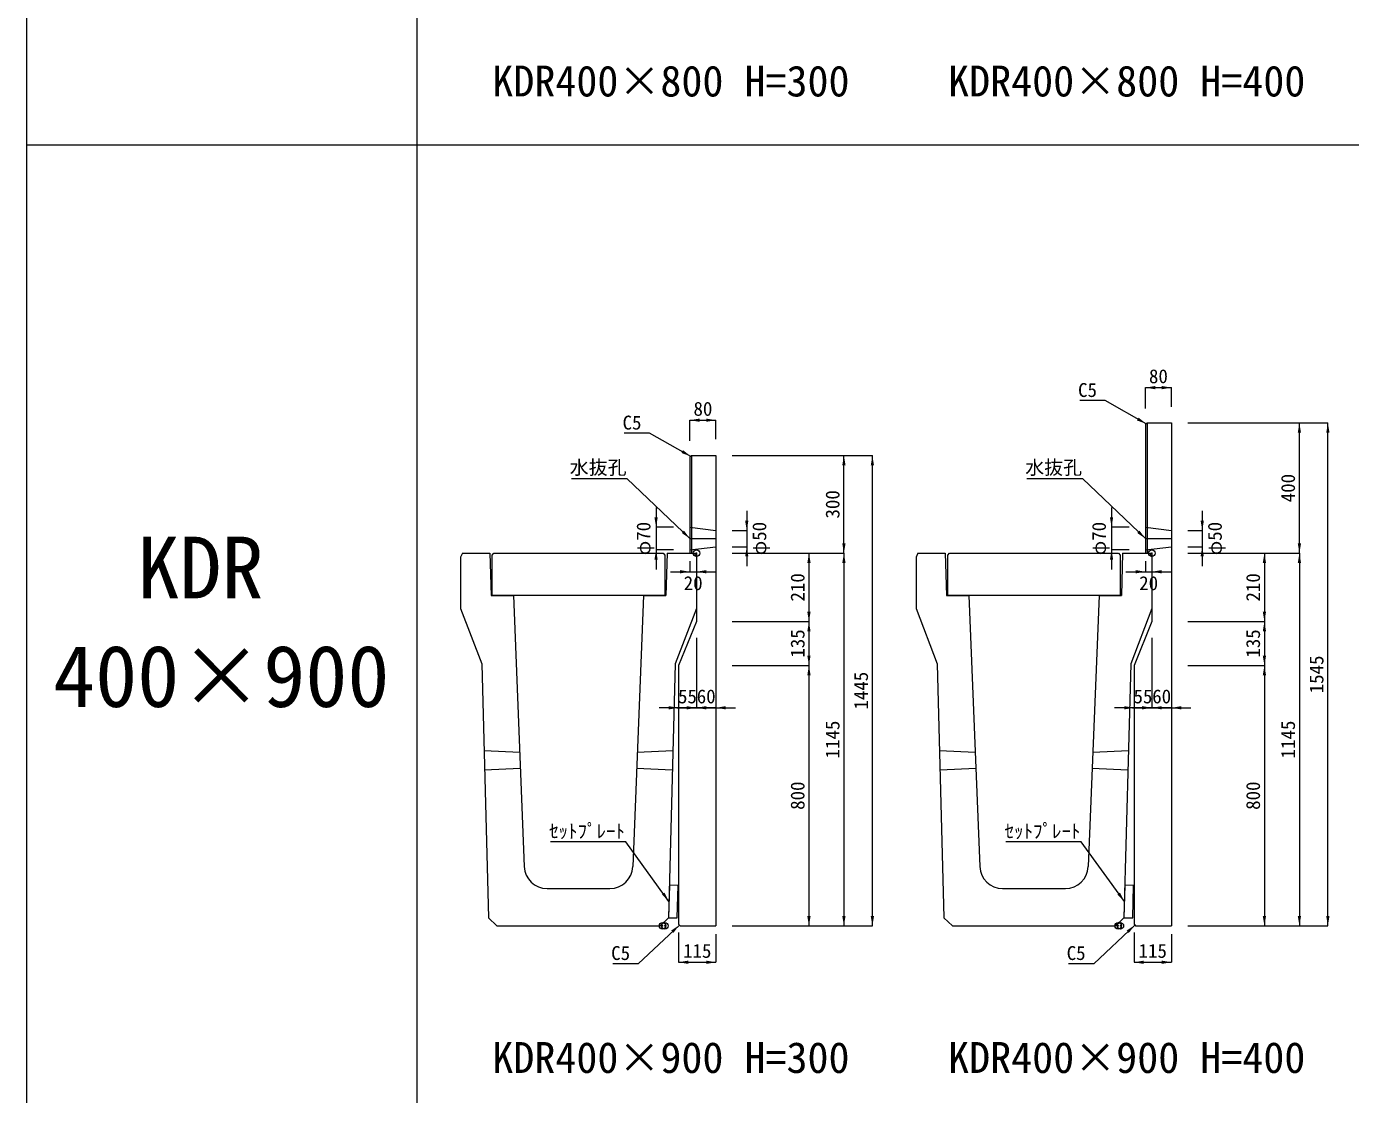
# Model space of a CAD drawing. Units: millimetres at full size, sheet at 1:40. Extents: x 172874 to 199766, y 869448 to 902797.
# Drawn here: x 187274 to 191344, y 872631 to 875912 of the extents above; entities that cross this region are included whole.
import ezdxf
from ezdxf.enums import TextEntityAlignment as Align

# ---------------------------------------------------------------- set-up
doc = ezdxf.new("R2010")
doc.units = ezdxf.units.MM
doc.header["$LTSCALE"] = 40
doc.header["$PDMODE"] = 32
doc.header["$PDSIZE"] = 20
doc.linetypes.add('DASHED', pattern=[7.5, 6, -1.5])
doc.linetypes.add('USER2', pattern=[4.7625, 3.175, -1.5875])
for name, color, linetype, lineweight in [('セットプレート', 3, 'Continuous', 13), ('パネックスKDR', 2, 'Continuous', 13), ('図枠', 5, 'Continuous', 13), ('寸法線', 7, 'Continuous', 13), ('引出線', 4, 'Continuous', 13), ('本体', 2, 'Continuous', 13), ('補助線', 8, 'Continuous', 13)]:
    doc.layers.add(name, color=color, linetype=linetype, lineweight=lineweight)
doc.layers.add('文字', color=7, linetype='Continuous')
doc.styles.add('ＭＳ ゴシック', font='')
doc.styles.get('ＭＳ ゴシック').set_extended_font_data('MS Gothic')

# ---------------------------------------------------------------- blocks, each defined once
blk = doc.blocks.new('filled_arrow')
at = {"color": 0, "linetype": 'Continuous', "lineweight": -2}
blk.add_solid([(7.5, 1.25), (0, 0), (7.5, -1.25)], dxfattribs=at)

msp = doc.modelspace()

# ---------------------------------------------------------------- linework, layer by layer
at = {"layer": 'セットプレート'}
for points in [[(189247.46, 873173.72), (189274.45, 873173), (189277.13, 873272.96), (189250.14, 873273.68)], [(190647.46, 873173.72), (190674.45, 873173), (190677.13, 873272.96), (190650.14, 873273.68)]]:
    msp.add_lwpolyline(points, close=True, dxfattribs=at)
at = {"layer": 'パネックスKDR'}
for p, q in [((190713.37, 874688.73), (190718.37, 874693.73)), ((190713.37, 874688.73), (190713.37, 874293.73)), ((190718.37, 874693.73), (190793.37, 874693.73)), ((190793.37, 874693.73), (190793.37, 873148.73)), ((189313.37, 874588.73), (189318.37, 874593.73)), ((189318.37, 874593.73), (189393.37, 874593.73)), ((189393.37, 874593.73), (189393.37, 873148.73)), ((189313.37, 874588.73), (189313.37, 874293.73)), ((189313.37, 874293.73), (189333.37, 874293.73)), ((189333.37, 874293.73), (189333.37, 874083.73)), ((190713.37, 874293.73), (190733.37, 874293.73)), ((190733.37, 874293.73), (190733.37, 874083.73)), ((189333.37, 874083.73), (189278.37, 873948.73)), ((190733.37, 874083.73), (190678.37, 873948.73)), ((189278.37, 873948.73), (189278.37, 873153.73)), ((190678.37, 873948.73), (190678.37, 873153.73)), ((189278.37, 873153.73), (189283.37, 873148.73)), ((189283.37, 873148.73), (189393.37, 873148.73)), ((190678.37, 873153.73), (190683.37, 873148.73)), ((190683.37, 873148.73), (190793.37, 873148.73))]:
    msp.add_line(p, q, dxfattribs=at)
at = {"layer": 'パネックスKDR', "lineweight": 5}
for p, q in [((190718.37, 874693.73), (190718.37, 874293.73)), ((189318.37, 874593.73), (189318.37, 874293.73))]:
    msp.add_line(p, q, dxfattribs=at)
at = {"layer": 'パネックスKDR', "linetype": 'DASHED', "lineweight": 9}
for p, q in [((189313.37, 874373.73), (189393.37, 874363.73)), ((190713.37, 874373.73), (190793.37, 874363.73)), ((189313.37, 874303.73), (189393.37, 874313.73)), ((190713.37, 874303.73), (190793.37, 874313.73))]:
    msp.add_line(p, q, dxfattribs=at)
at = {"layer": '図枠'}
for p, q in [((187274.21, 884548.33), (187274.21, 869448.33)), ((188474.21, 884548.33), (188474.21, 869448.33)), ((187274.21, 875548.33), (199766.29, 875548.33))]:
    msp.add_line(p, q, dxfattribs=at)
at = {"layer": '寸法線'}
for p, q in [((190713.37, 874802.28), (190793.37, 874802.28)), ((190713.37, 874738.73), (190713.37, 874802.28)), ((190793.37, 874743.73), (190793.37, 874802.28)), ((189313.37, 874702.28), (189393.37, 874702.28)), ((189313.37, 874638.73), (189313.37, 874702.28)), ((189393.37, 874643.73), (189393.37, 874702.28)), ((190843.37, 874693.73), (191274.21, 874693.73)), ((190843.37, 874693.73), (191186.71, 874693.73)), ((191186.71, 874293.73), (191186.71, 874693.73)), ((191274.21, 873148.73), (191274.21, 874693.73)), ((189443.37, 874593.73), (189874.21, 874593.73)), ((189443.37, 874593.73), (189786.71, 874593.73)), ((189786.71, 874293.73), (189786.71, 874593.73)), ((189874.21, 873148.73), (189874.21, 874593.73)), ((189209.3, 874433.73), (189209.3, 874243.73)), ((190609.3, 874433.73), (190609.3, 874243.73)), ((189488.04, 874423.73), (189488.04, 874253.73)), ((190888.04, 874423.73), (190888.04, 874253.73)), ((189263.37, 874373.73), (189209.3, 874373.73)), ((189443.37, 874363.73), (189488.04, 874363.73)), ((190663.37, 874373.73), (190609.3, 874373.73)), ((190843.37, 874363.73), (190888.04, 874363.73)), ((189443.37, 874313.73), (189488.04, 874313.73)), ((190843.37, 874313.73), (190888.04, 874313.73)), ((189263.37, 874303.73), (189209.3, 874303.73)), ((189313.37, 874268.73), (189313.37, 874236.65)), ((189333.37, 874268.73), (189333.37, 874236.65)), ((189443.37, 874293.73), (189786.71, 874293.73)), ((189443.37, 874293.73), (189679.21, 874293.73)), ((189443.37, 874293.73), (189786.71, 874293.73)), ((189679.21, 874293.73), (189679.21, 874083.73)), ((189786.71, 874293.73), (189786.71, 873148.73)), ((190663.37, 874303.73), (190609.3, 874303.73)), ((190713.37, 874268.73), (190713.37, 874236.65)), ((190733.37, 874268.73), (190733.37, 874236.65)), ((190843.37, 874293.73), (191186.71, 874293.73)), ((190843.37, 874293.73), (191079.21, 874293.73)), ((190843.37, 874293.73), (191186.71, 874293.73)), ((191079.21, 874293.73), (191079.21, 874083.73)), ((191186.71, 874293.73), (191186.71, 873148.73)), ((189253.37, 874236.65), (189393.37, 874236.65)), ((190653.37, 874236.65), (190793.37, 874236.65)), ((189443.37, 874083.73), (189679.21, 874083.73)), ((189443.37, 874083.73), (189679.21, 874083.73)), ((189679.21, 874083.73), (189679.21, 873948.73)), ((190843.37, 874083.73), (191079.21, 874083.73)), ((190843.37, 874083.73), (191079.21, 874083.73)), ((191079.21, 874083.73), (191079.21, 873948.73)), ((189333.37, 874033.73), (189333.37, 873818.73)), ((189333.37, 874033.73), (189333.37, 873818.73)), ((189393.37, 874033.73), (189393.37, 873818.73)), ((190733.37, 874033.73), (190733.37, 873818.73)), ((190733.37, 874033.73), (190733.37, 873818.73)), ((190793.37, 874033.73), (190793.37, 873818.73)), ((189443.37, 873948.73), (189679.21, 873948.73)), ((189443.37, 873948.73), (189679.21, 873948.73)), ((189679.21, 873948.73), (189679.21, 873148.73)), ((190843.37, 873948.73), (191079.21, 873948.73)), ((190843.37, 873948.73), (191079.21, 873948.73)), ((191079.21, 873948.73), (191079.21, 873148.73)), ((189278.37, 873898.73), (189278.37, 873818.73)), ((190678.37, 873898.73), (190678.37, 873818.73)), ((189393.37, 873818.73), (189218.37, 873818.73)), ((189273.37, 873818.73), (189453.37, 873818.73)), ((190793.37, 873818.73), (190618.37, 873818.73)), ((190673.37, 873818.73), (190853.37, 873818.73)), ((189278.37, 873128.73), (189278.37, 873036.93)), ((189443.37, 873148.73), (189874.21, 873148.73)), ((189443.37, 873148.73), (189786.71, 873148.73)), ((189443.37, 873148.73), (189679.21, 873148.73)), ((190678.37, 873128.73), (190678.37, 873036.93)), ((190843.37, 873148.73), (191274.21, 873148.73)), ((190843.37, 873148.73), (191186.71, 873148.73)), ((190843.37, 873148.73), (191079.21, 873148.73)), ((189393.37, 873123.73), (189393.37, 873036.93)), ((190793.37, 873123.73), (190793.37, 873036.93)), ((189278.37, 873036.93), (189393.37, 873036.93)), ((190678.37, 873036.93), (190793.37, 873036.93))]:
    msp.add_line(p, q, dxfattribs=at)
at = {"layer": '引出線'}
for points in [[(190715.87, 874691.23), (190589.5, 874762.3), (190511.73, 874762.3)], [(189315.87, 874591.23), (189189.5, 874662.3), (189111.73, 874662.3)], [(189313.37, 874338.73), (189120.91, 874522.18), (188949.17, 874522.18)], [(190713.37, 874338.73), (190520.91, 874522.18), (190349.17, 874522.18)], [(189248.8, 873223.7), (189115.94, 873407.19), (188884.58, 873407.19)], [(190648.8, 873223.7), (190515.94, 873407.19), (190284.58, 873407.19)], [(189280.87, 873151.23), (189154.5, 873032.58), (189076.73, 873032.58)], [(190680.87, 873151.23), (190554.5, 873032.58), (190476.73, 873032.58)]]:
    msp.add_lwpolyline(points, dxfattribs=at)
at = {"layer": '本体'}
for p, q in [((188614.37, 874293.73), (188608.37, 874281.73)), ((188608.37, 874281.73), (188608.37, 874123.73)), ((188614.37, 874293.73), (188698.37, 874293.73)), ((188698.37, 874293.73), (188702.37, 874163.73)), ((189243.37, 874293.73), (189239.37, 874163.73)), ((189243.37, 874293.73), (189327.37, 874293.73)), ((189327.37, 874293.73), (189333.37, 874281.73)), ((189333.37, 874281.73), (189333.37, 874123.73)), ((190014.37, 874293.73), (190008.37, 874281.73)), ((190008.37, 874281.73), (190008.37, 874123.73)), ((190014.37, 874293.73), (190098.37, 874293.73)), ((190098.37, 874293.73), (190102.37, 874163.73)), ((190643.37, 874293.73), (190639.37, 874163.73)), ((190643.37, 874293.73), (190727.37, 874293.73)), ((190727.37, 874293.73), (190733.37, 874281.73)), ((190733.37, 874281.73), (190733.37, 874123.73)), ((188702.37, 874163.73), (188770.87, 874163.73)), ((188770.87, 874163.73), (188804.18, 873330.93)), ((189170.87, 874163.73), (189137.56, 873330.93)), ((189170.87, 874163.73), (189239.37, 874163.73)), ((190102.37, 874163.73), (190170.87, 874163.73)), ((190170.87, 874163.73), (190204.18, 873330.93)), ((190570.87, 874163.73), (190537.56, 873330.93)), ((190570.87, 874163.73), (190639.37, 874163.73)), ((188608.37, 874123.73), (188673.37, 873953.73)), ((189333.37, 874123.73), (189268.37, 873953.73)), ((190008.37, 874123.73), (190073.37, 873953.73)), ((190733.37, 874123.73), (190668.37, 873953.73)), ((188673.37, 873953.73), (188694.28, 873173.72)), ((189268.37, 873953.73), (189247.46, 873173.72)), ((190073.37, 873953.73), (190094.28, 873173.72)), ((190668.37, 873953.73), (190647.46, 873173.72)), ((188874.13, 873263.73), (189067.61, 873263.73)), ((190274.13, 873263.73), (190467.61, 873263.73)), ((188694.28, 873173.72), (188719.95, 873148.73)), ((189221.79, 873148.73), (189247.46, 873173.72)), ((190094.28, 873173.72), (190119.95, 873148.73)), ((190621.79, 873148.73), (190647.46, 873173.72)), ((188719.95, 873148.73), (189221.79, 873148.73)), ((190119.95, 873148.73), (190621.79, 873148.73))]:
    msp.add_line(p, q, dxfattribs=at)
at = {"layer": '本体', "linetype": 'USER2'}
for p, q in [((188680.5, 873687.73), (188790.11, 873682.73)), ((189151.63, 873682.73), (189261.24, 873687.73)), ((190080.5, 873687.73), (190190.11, 873682.73)), ((190551.63, 873682.73), (190661.24, 873687.73)), ((188682.11, 873627.73), (188792.11, 873632.73)), ((189149.63, 873632.73), (189259.63, 873627.73)), ((190082.11, 873627.73), (190192.11, 873632.73)), ((190549.63, 873632.73), (190659.63, 873627.73))]:
    msp.add_line(p, q, dxfattribs=at)
at = {"layer": '本体', "lineweight": 20}
for points in [[(188705.87, 874287.73), (188710.87, 874293.73), (189230.87, 874293.73), (189235.87, 874287.73), (189235.87, 874163.73), (188705.87, 874163.73)], [(190105.87, 874287.73), (190110.87, 874293.73), (190630.87, 874293.73), (190635.87, 874287.73), (190635.87, 874163.73), (190105.87, 874163.73)]]:
    msp.add_lwpolyline(points, close=True, dxfattribs=at)
at = {"layer": '本体'}
for centre, start, end in [((188874.13, 873333.73), 182.29061, 270), ((189067.61, 873333.73), 270, 357.70939), ((190274.13, 873333.73), 182.29061, 270), ((190467.61, 873333.73), 270, 357.70939)]:
    msp.add_arc(centre, 70, start, end, dxfattribs=at)
at = {"layer": '補助線'}
for p, q in [((189313.37, 874338.73), (189393.37, 874338.73)), ((190713.37, 874338.73), (190793.37, 874338.73))]:
    msp.add_line(p, q, dxfattribs=at)
for p in [(189333.37, 874293.73), (190733.37, 874293.73), (189229.37, 873148.73), (189236.37, 873148.73), (189236.37, 873148.73), (190629.37, 873148.73), (190629.37, 873148.73), (190636.37, 873148.73), (190636.37, 873148.73), (190636.37, 873148.73), (190636.37, 873148.73)]:
    msp.add_point(p, dxfattribs=at)

# ---------------------------------------------------------------- block references
at = {"layer": '寸法線', "xscale": 4, "yscale": 4}
for p in [(190713.37, 874802.28), (189313.37, 874702.28), (189333.37, 874236.65), (190733.37, 874236.65), (189333.37, 873818.73), (189393.37, 873818.73), (190733.37, 873818.73), (190793.37, 873818.73), (189278.37, 873036.93), (190678.37, 873036.93)]:
    msp.add_blockref('filled_arrow', p, dxfattribs=at)
for p, rotation in [((190793.37, 874802.28), 180), ((189393.37, 874702.28), 180), ((191186.71, 874693.73), 270), ((191274.21, 874693.73), 270), ((189786.71, 874593.73), 270), ((189874.21, 874593.73), 270), ((189209.3, 874373.73), 90), ((189488.04, 874363.73), 90), ((190609.3, 874373.73), 90), ((190888.04, 874363.73), 90), ((189488.04, 874313.73), 270), ((189786.71, 874293.73), 90), ((190888.04, 874313.73), 270), ((191186.71, 874293.73), 90), ((189209.3, 874303.73), 270), ((189679.21, 874293.73), 270), ((189786.71, 874293.73), 270), ((190609.3, 874303.73), 270), ((191079.21, 874293.73), 270), ((191186.71, 874293.73), 270), ((189313.37, 874236.65), 180), ((190713.37, 874236.65), 180), ((189679.21, 874083.73), 90), ((191079.21, 874083.73), 90), ((189679.21, 874083.73), 270), ((191079.21, 874083.73), 270), ((189679.21, 873948.73), 90), ((189679.21, 873948.73), 270), ((191079.21, 873948.73), 90), ((191079.21, 873948.73), 270), ((189278.37, 873818.73), 180), ((189333.37, 873818.73), 180), ((190678.37, 873818.73), 180), ((190733.37, 873818.73), 180), ((189679.21, 873148.73), 90), ((189786.71, 873148.73), 90), ((189874.21, 873148.73), 90), ((191079.21, 873148.73), 90), ((191186.71, 873148.73), 90), ((191274.21, 873148.73), 90), ((189393.37, 873036.93), 180), ((190793.37, 873036.93), 180)]:
    msp.add_blockref('filled_arrow', p, dxfattribs=dict(at, rotation=rotation))
at = {"layer": '引出線', "xscale": 4, "yscale": 4}
for p, rotation in [((190715.87, 874691.23), 150.6), ((189315.87, 874591.23), 150.6), ((189313.37, 874338.73), 136.4), ((190713.37, 874338.73), 136.4), ((189248.8, 873223.7), 125.9), ((190648.8, 873223.7), 125.9), ((189280.87, 873151.23), 223.2), ((190680.87, 873151.23), 223.2)]:
    msp.add_blockref('filled_arrow', p, dxfattribs=dict(at, rotation=rotation))

# ---------------------------------------------------------------- texts
at = {"layer": '寸法線', "style": 'ＭＳ ゴシック'}
for s, p in [('80', (190753.37, 874837.28)), ('80', (189353.37, 874737.28)), ('20', (189323.37, 874201.65)), ('20', (190723.37, 874201.65)), ('55', (189305.87, 873853.73)), ('60', (189363.37, 873853.73)), ('55', (190705.87, 873853.73)), ('60', (190763.37, 873853.73)), ('115', (189335.87, 873071.93)), ('115', (190735.87, 873071.93))]:
    msp.add_text(s, height=42.72, dxfattribs=at).set_placement(p, align=Align.MIDDLE_CENTER)
for s, p in [('400', (191151.71, 874493.73)), ('300', (189751.71, 874443.73)), ('φ70', (189170.64, 874338.73)), ('φ50', (189526.7, 874338.73)), ('φ70', (190570.64, 874338.73)), ('φ50', (190926.7, 874338.73)), ('210', (189644.21, 874188.73)), ('210', (191044.21, 874188.73)), ('135', (189644.21, 874016.23)), ('135', (191044.21, 874016.23)), ('1545', (191239.21, 873921.23)), ('1445', (189839.21, 873871.23)), ('1145', (189751.71, 873721.23)), ('1145', (191151.71, 873721.23)), ('800', (189644.21, 873548.73)), ('800', (191044.21, 873548.73))]:
    msp.add_text(s, height=42.72, rotation=90, dxfattribs=at).set_placement(p, align=Align.MIDDLE_CENTER)
at = {"layer": '引出線', "style": 'ＭＳ ゴシック'}
for s, p in [('C5', (190564.5, 874816.3)), ('C5', (189164.5, 874716.3)), ('水抜孔', (189118.66, 874578.46)), ('水抜孔', (190518.66, 874578.46)), ('ｾｯﾄﾌﾟﾚｰﾄ', (189113.69, 873461.19)), ('ｾｯﾄﾌﾟﾚｰﾄ', (190513.69, 873461.19)), ('C5', (189129.5, 873086.58)), ('C5', (190529.5, 873086.58))]:
    msp.add_text(s, height=42.72, dxfattribs=at).set_placement(p, align=Align.TOP_RIGHT)
at = {"layer": '文字', "style": 'ＭＳ ゴシック'}
for s, p in [('KDR400×800 H=300', (188705.95, 875668.34)), ('KDR400×800 H=400', (190106.92, 875668.34)), ('KDR400×900 H=300', (188705.95, 872668.34)), ('KDR400×900 H=400', (190106.92, 872668.34))]:
    msp.add_text(s, height=94.94, dxfattribs=at).set_placement(p, align=Align.BOTTOM_LEFT)
for s, p in [('KDR ', (187615.21, 874344.5)), ('400×900', (187356.21, 874011.16))]:
    msp.add_text(s, height=189.9, dxfattribs=at).set_placement(p, align=Align.TOP_LEFT)

doc.saveas('drawing.dxf')
